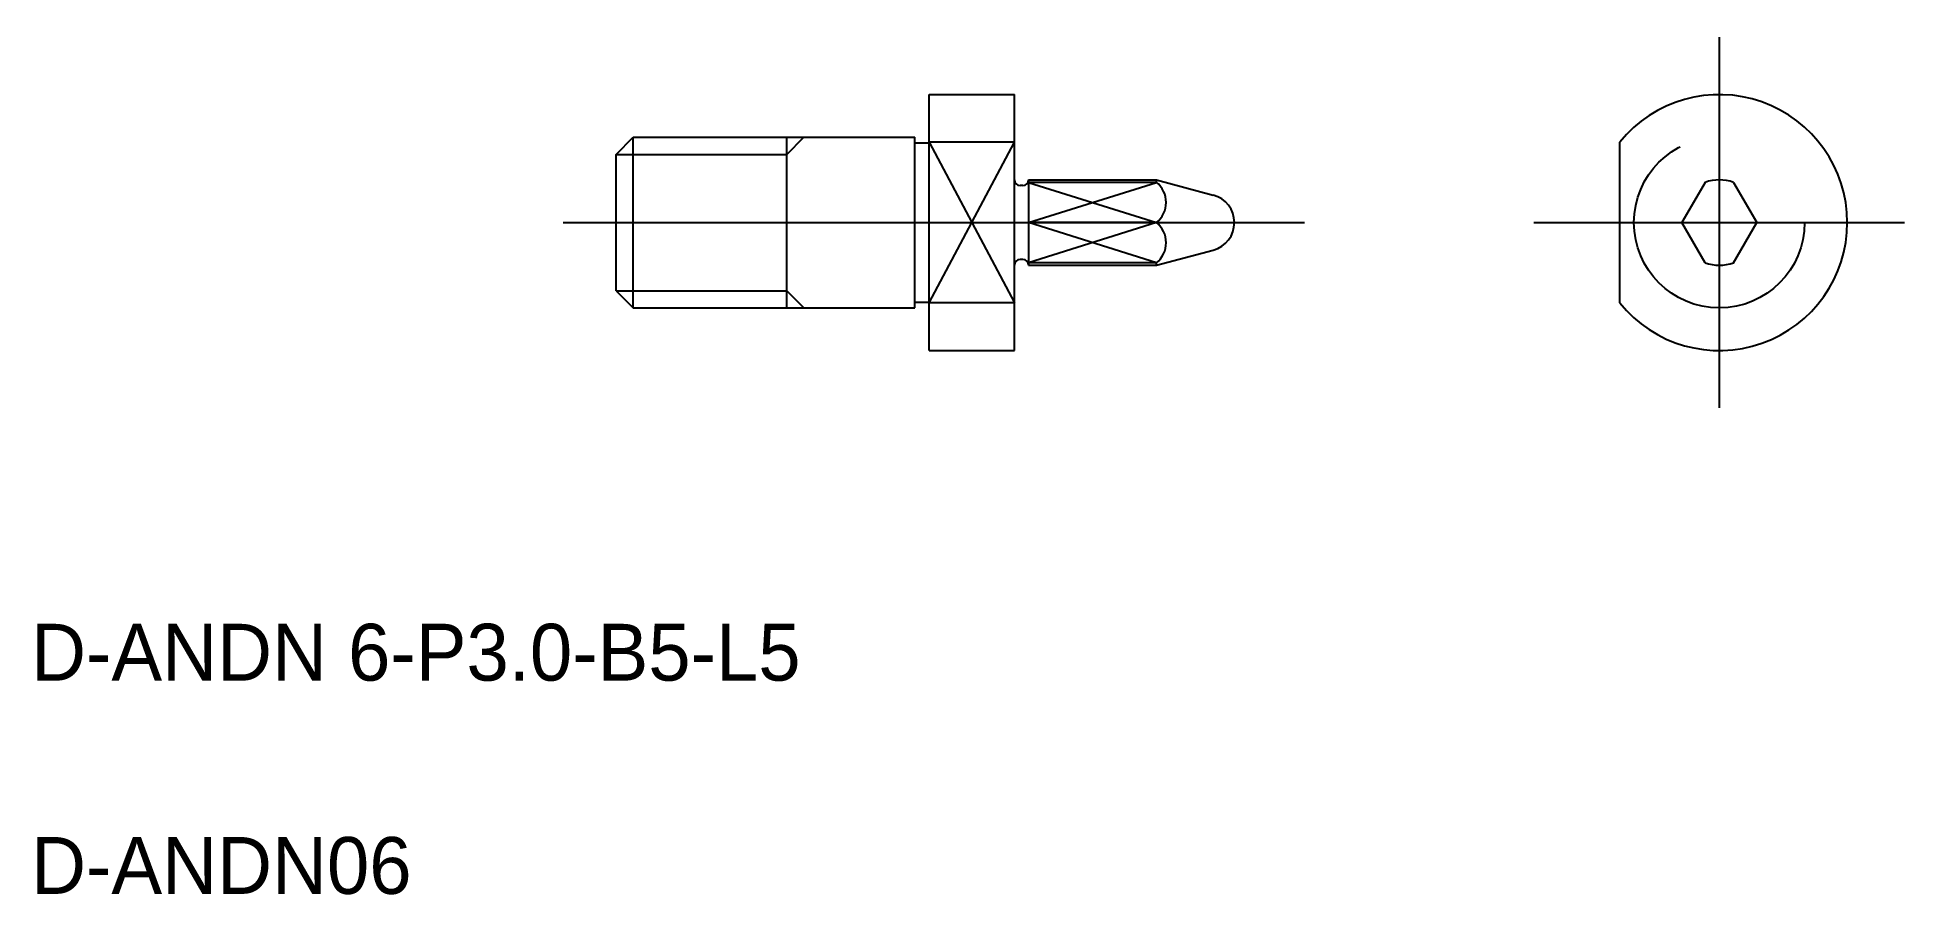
# Model space of a CAD drawing. Extents: x 27.2 to 92.9, y 37.2 to 67.3.
import ezdxf

# ---------------------------------------------------------------- set-up
doc = ezdxf.new("R2010")
doc.units = 0
doc.linetypes.add('CENTER', pattern=[50.8, 31.75, -6.35, 6.35, -6.35])
doc.linetypes.add('DASHED', pattern=[19.05, 12.7, -6.35])
doc.layers.get('0').update_dxf_attribs({"linetype": 'CONTINUOUS'})
doc.layers.add('CENTER', color=1, linetype='CENTER')

msp = doc.modelspace()

# ---------------------------------------------------------------- linework, layer by layer
at = {"color": 7, "linetype": 'CONTINUOUS'}
for p, q in [((58.554, 56.293), (58.554, 65.293)), ((58.554, 65.293), (61.554, 65.293)), ((61.554, 56.293), (61.554, 65.293)), ((47.554, 63.193), (48.154, 63.793)), ((48.154, 57.793), (48.154, 63.793)), ((48.154, 63.793), (53.554, 63.793)), ((53.554, 57.793), (53.554, 63.793)), ((53.554, 63.793), (58.054, 63.793)), ((58.054, 57.793), (58.054, 63.793)), ((47.554, 58.393), (47.554, 63.193)), ((58.054, 63.593), (58.554, 63.593)), ((61.554, 63.621), (58.554, 63.621)), ((82.835, 57.964), (82.835, 63.621)), ((61.854, 62.093), (61.754, 62.093)), ((62.054, 62.293), (66.554, 62.293)), ((62.054, 62.293), (62.054, 62.293)), ((62.054, 62.293), (62.054, 59.293)), ((66.554, 62.207), (62.054, 62.207)), ((66.554, 62.207), (66.554, 62.293)), ((66.554, 62.293), (68.547, 61.758)), ((85.835, 62.207), (85.018, 60.793)), ((86.835, 62.207), (87.651, 60.793)), ((66.554, 60.793), (62.054, 60.793)), ((85.835, 59.378), (85.018, 60.793)), ((86.835, 59.378), (87.651, 60.793)), ((66.554, 59.293), (68.547, 59.827)), ((61.854, 59.493), (61.754, 59.493)), ((66.554, 59.378), (62.054, 59.378)), ((62.054, 59.293), (66.554, 59.293)), ((62.054, 59.293), (62.054, 59.293)), ((66.554, 59.293), (66.554, 59.378)), ((47.554, 58.393), (48.154, 57.793)), ((48.154, 57.793), (58.054, 57.793)), ((58.054, 57.993), (58.554, 57.993)), ((61.554, 57.964), (58.554, 57.964)), ((58.554, 56.293), (61.554, 56.293)), ((59.304, 56.293), (59.304, 56.293)), ((60.054, 56.293), (60.054, 56.293))]:
    msp.add_line(p, q, dxfattribs=at)
at = {"color": 3, "linetype": 'CONTINUOUS'}
for p, q in [((53.554, 63.193), (54.154, 63.793)), ((47.554, 63.193), (53.554, 63.193)), ((58.554, 63.621), (61.554, 57.964)), ((58.554, 57.964), (61.554, 63.621)), ((62.054, 62.207), (66.554, 60.793)), ((62.054, 60.793), (66.554, 62.207)), ((66.554, 60.793), (62.054, 59.378)), ((66.554, 59.378), (62.054, 60.793)), ((47.554, 58.393), (53.554, 58.393)), ((53.554, 58.393), (54.154, 57.793))]:
    msp.add_line(p, q, dxfattribs=at)
at = {"color": 3, "linetype": 'DASHED'}
msp.add_circle((86.335, 60.793), 3, dxfattribs=at)
at = {"color": 7, "linetype": 'CONTINUOUS'}
for centre, radius, start, end in [((86.335, 60.793), 4.5, 218.94244, 141.05756), ((61.754, 62.293), 0.2, 180, 270), ((61.854, 62.293), 0.2, 270, 0), ((65.976, 61.5), 0.913, 309.26826, 50.73174), ((68.288, 60.793), 1, 285, 75), ((86.335, 60.793), 1.5, 70.52878, 109.47122), ((65.976, 60.085), 0.913, 309.26826, 50.73174), ((61.754, 59.293), 0.2, 90, 180), ((61.854, 59.293), 0.2, 0, 90), ((86.335, 60.793), 1.5, 250.52878, 289.47122)]:
    msp.add_arc(centre, radius, start, end, dxfattribs=at)
at = {"layer": 'CENTER', "color": 1, "linetype": 'CENTER'}
for p, q in [((86.335, 67.309), (86.335, 54.277)), ((45.697, 60.793), (71.757, 60.793)), ((79.819, 60.793), (92.851, 60.793))]:
    msp.add_line(p, q, dxfattribs=at)

# ---------------------------------------------------------------- texts
at = {"color": 7, "linetype": 'CONTINUOUS'}
for s, p in [('D-ANDN 6-P3.0-B5-L5', (26.987, 44.681)), ('D-ANDN06', (26.987, 37.181))]:
    msp.add_text(s, height=2, dxfattribs=at).set_placement(p)

doc.saveas('drawing.dxf')
